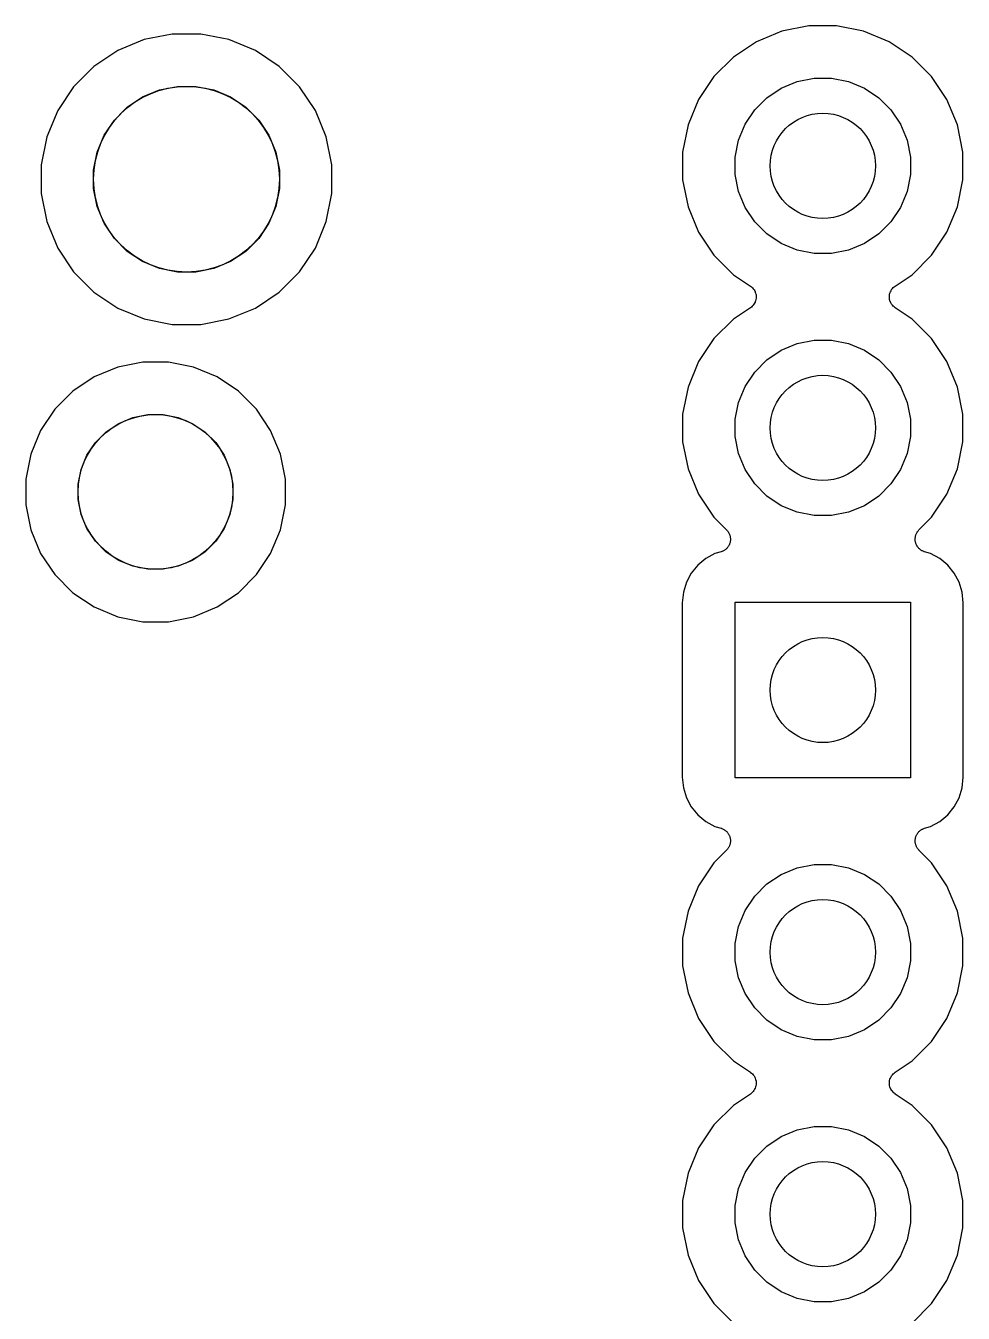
# Model space of a CAD drawing. Extents: x 191 to 259.8, y -137.9 to -38.6.
# Drawn here: x 232.31 to 241.39, y -75.89 to -63.41 of the extents above; entities that cross this region are included whole.
import ezdxf

# ---------------------------------------------------------------- set-up
doc = ezdxf.new("R2010")
doc.units = 0
doc.layers.add('BLACK', color=7, linetype='CONTINUOUS')

msp = doc.modelspace()

# ---------------------------------------------------------------- linework, layer by layer
at = {"layer": 'BLACK', "linetype": 'CONTINUOUS'}
for p, q in [((233.726, -63.492), (233.454, -63.5461)), ((234.004, -63.492), (233.726, -63.492)), ((234.276, -63.5461), (234.004, -63.492)), ((239.634, -63.4642), (239.387, -63.5666)), ((239.896, -63.412), (239.634, -63.4642)), ((240.164, -63.412), (239.896, -63.412)), ((240.426, -63.4642), (240.164, -63.412)), ((240.673, -63.5666), (240.426, -63.4642)), ((233.454, -63.5461), (233.198, -63.6522)), ((234.532, -63.6522), (234.276, -63.5461)), ((239.387, -63.5666), (239.164, -63.7152)), ((240.896, -63.7152), (240.673, -63.5666)), ((233.198, -63.6522), (232.967, -63.8063)), ((234.763, -63.8063), (234.532, -63.6522)), ((239.164, -63.7152), (238.975, -63.9043)), ((241.085, -63.9043), (240.896, -63.7152)), ((232.967, -63.8063), (232.771, -64.0025)), ((234.959, -64.0025), (234.763, -63.8063)), ((232.771, -64.0025), (232.617, -64.2331)), ((233.602, -64.0346), (233.776, -64)), ((233.776, -64), (233.954, -64)), ((233.954, -64), (234.128, -64.0346)), ((235.113, -64.2331), (234.959, -64.0025)), ((238.975, -63.9043), (238.827, -64.1267)), ((239.627, -64.0167), (239.782, -63.9527)), ((239.782, -63.9527), (239.946, -63.92)), ((239.946, -63.92), (240.114, -63.92)), ((240.114, -63.92), (240.278, -63.9527)), ((240.278, -63.9527), (240.433, -64.0167)), ((241.233, -64.1267), (241.085, -63.9043)), ((233.291, -64.2009), (233.439, -64.1024)), ((233.439, -64.1024), (233.602, -64.0346)), ((234.128, -64.0346), (234.291, -64.1024)), ((234.291, -64.1024), (234.439, -64.2009)), ((238.827, -64.1267), (238.724, -64.3739)), ((239.37, -64.2282), (239.488, -64.1098)), ((239.488, -64.1098), (239.627, -64.0167)), ((240.433, -64.0167), (240.572, -64.1098)), ((240.572, -64.1098), (240.69, -64.2282)), ((241.336, -64.3739), (241.233, -64.1267)), ((232.617, -64.2331), (232.511, -64.4893)), ((233.166, -64.3263), (233.291, -64.2009)), ((234.439, -64.2009), (234.564, -64.3263)), ((235.219, -64.4893), (235.113, -64.2331)), ((239.277, -64.3674), (239.37, -64.2282)), ((240.69, -64.2282), (240.783, -64.3674)), ((233.067, -64.4737), (233.166, -64.3263)), ((234.564, -64.3263), (234.663, -64.4737)), ((238.724, -64.3739), (238.672, -64.6363)), ((239.213, -64.5221), (239.277, -64.3674)), ((240.783, -64.3674), (240.847, -64.5221)), ((241.388, -64.6363), (241.336, -64.3739)), ((232.511, -64.4893), (232.457, -64.7613)), ((233, -64.6375), (233.067, -64.4737)), ((234.663, -64.4737), (234.73, -64.6375)), ((235.273, -64.7613), (235.219, -64.4893)), ((238.672, -64.6363), (238.672, -64.9038)), ((239.18, -64.6863), (239.213, -64.5221)), ((240.847, -64.5221), (240.88, -64.6863)), ((241.388, -64.9038), (241.388, -64.6363)), ((232.457, -64.7613), (232.457, -65.0387)), ((232.965, -64.8114), (233, -64.6375)), ((234.73, -64.6375), (234.765, -64.8114)), ((235.273, -65.0387), (235.273, -64.7613)), ((239.18, -64.8537), (239.18, -64.6863)), ((240.88, -64.6863), (240.88, -64.8537)), ((232.965, -64.9886), (232.965, -64.8114)), ((234.765, -64.8114), (234.765, -64.9886)), ((239.213, -65.0179), (239.18, -64.8537)), ((240.88, -64.8537), (240.847, -65.0179)), ((233, -65.1625), (232.965, -64.9886)), ((234.765, -64.9886), (234.73, -65.1625)), ((238.672, -64.9038), (238.724, -65.1661)), ((241.336, -65.1661), (241.388, -64.9038)), ((232.457, -65.0387), (232.511, -65.3107)), ((235.219, -65.3107), (235.273, -65.0387)), ((239.277, -65.1726), (239.213, -65.0179)), ((240.847, -65.0179), (240.783, -65.1726)), ((233.067, -65.3263), (233, -65.1625)), ((234.73, -65.1625), (234.663, -65.3263)), ((238.724, -65.1661), (238.827, -65.4133)), ((239.37, -65.3118), (239.277, -65.1726)), ((240.783, -65.1726), (240.69, -65.3118)), ((241.233, -65.4133), (241.336, -65.1661)), ((232.511, -65.3107), (232.617, -65.5669)), ((233.166, -65.4737), (233.067, -65.3263)), ((234.663, -65.3263), (234.564, -65.4737)), ((235.113, -65.5669), (235.219, -65.3107)), ((239.488, -65.4302), (239.37, -65.3118)), ((240.69, -65.3118), (240.572, -65.4302)), ((233.291, -65.5991), (233.166, -65.4737)), ((234.564, -65.4737), (234.439, -65.5991)), ((238.827, -65.4133), (238.975, -65.6357)), ((239.627, -65.5233), (239.488, -65.4302)), ((240.572, -65.4302), (240.433, -65.5233)), ((241.085, -65.6357), (241.233, -65.4133)), ((232.617, -65.5669), (232.771, -65.7975)), ((233.439, -65.6976), (233.291, -65.5991)), ((234.439, -65.5991), (234.291, -65.6976)), ((234.959, -65.7975), (235.113, -65.5669)), ((239.782, -65.5873), (239.627, -65.5233)), ((239.946, -65.62), (239.782, -65.5873)), ((240.114, -65.62), (239.946, -65.62)), ((240.278, -65.5873), (240.114, -65.62)), ((240.433, -65.5233), (240.278, -65.5873)), ((233.602, -65.7654), (233.439, -65.6976)), ((234.291, -65.6976), (234.128, -65.7654)), ((238.975, -65.6357), (239.164, -65.8248)), ((240.896, -65.8248), (241.085, -65.6357)), ((232.771, -65.7975), (232.967, -65.9937)), ((233.776, -65.8), (233.602, -65.7654)), ((233.954, -65.8), (233.776, -65.8)), ((234.128, -65.7654), (233.954, -65.8)), ((234.763, -65.9937), (234.959, -65.7975)), ((239.164, -65.8248), (239.328, -65.9344)), ((240.732, -65.9344), (240.896, -65.8248)), ((232.967, -65.9937), (233.198, -66.1478)), ((234.532, -66.1478), (234.763, -65.9937)), ((239.328, -65.9344), (239.329, -65.935)), ((239.329, -65.935), (239.329, -65.935)), ((239.329, -65.935), (239.329, -65.935)), ((239.329, -65.935), (239.33, -65.9354)), ((239.33, -65.9354), (239.339, -65.9433)), ((239.339, -65.9433), (239.348, -65.9509)), ((239.348, -65.9509), (239.348, -65.9512)), ((239.348, -65.9512), (239.349, -65.9514)), ((239.349, -65.9514), (239.356, -65.9608)), ((239.356, -65.9608), (239.364, -65.9702)), ((239.364, -65.9702), (239.364, -65.9705)), ((239.364, -65.9705), (239.364, -65.9707)), ((239.364, -65.9707), (239.37, -65.9814)), ((239.37, -65.9814), (239.375, -65.9921)), ((239.375, -65.9921), (239.375, -65.9924)), ((239.375, -65.9924), (239.376, -65.9927)), ((239.376, -65.9927), (239.379, -66.0043)), ((239.379, -66.0043), (239.382, -66.0159)), ((240.678, -66.0141), (240.681, -66.0027)), ((240.681, -66.0027), (240.685, -65.9911)), ((240.685, -65.9905), (240.691, -65.9799)), ((240.685, -65.9908), (240.685, -65.9905)), ((240.685, -65.9911), (240.685, -65.9908)), ((240.691, -65.9799), (240.697, -65.9693)), ((240.697, -65.9687), (240.705, -65.9594)), ((240.697, -65.969), (240.697, -65.9687)), ((240.697, -65.9693), (240.697, -65.969)), ((240.705, -65.9594), (240.713, -65.9501)), ((240.713, -65.9496), (240.722, -65.942)), ((240.713, -65.9499), (240.713, -65.9496)), ((240.713, -65.9501), (240.713, -65.9499)), ((240.722, -65.942), (240.732, -65.9344)), ((239.347, -66.1303), (239.338, -66.1379)), ((239.355, -66.1205), (239.347, -66.1299)), ((239.347, -66.1299), (239.347, -66.1301)), ((239.347, -66.1301), (239.347, -66.1303)), ((239.363, -66.1113), (239.355, -66.1205)), ((239.369, -66.1), (239.363, -66.1107)), ((239.363, -66.1107), (239.363, -66.111)), ((239.363, -66.111), (239.363, -66.1113)), ((239.375, -66.0895), (239.369, -66.1)), ((239.379, -66.0772), (239.375, -66.0889)), ((239.375, -66.0889), (239.375, -66.0892)), ((239.375, -66.0892), (239.375, -66.0895)), ((239.382, -66.0659), (239.379, -66.0772)), ((239.382, -66.0159), (239.382, -66.0162)), ((239.382, -66.0162), (239.383, -66.0165)), ((239.383, -66.0532), (239.382, -66.0652)), ((239.382, -66.0652), (239.382, -66.0655)), ((239.382, -66.0655), (239.382, -66.0659)), ((239.383, -66.0165), (239.384, -66.0285)), ((239.385, -66.0412), (239.383, -66.0532)), ((239.384, -66.0285), (239.385, -66.0406)), ((239.385, -66.0406), (239.385, -66.0409)), ((239.385, -66.0409), (239.385, -66.0412)), ((240.675, -66.0388), (240.677, -66.0269)), ((240.675, -66.0391), (240.675, -66.0388)), ((240.675, -66.0394), (240.675, -66.0391)), ((240.676, -66.0515), (240.675, -66.0394)), ((240.677, -66.0635), (240.676, -66.0515)), ((240.677, -66.0269), (240.678, -66.0148)), ((240.678, -66.0638), (240.677, -66.0635)), ((240.678, -66.0145), (240.678, -66.0141)), ((240.678, -66.0148), (240.678, -66.0145)), ((240.678, -66.0641), (240.678, -66.0638)), ((240.681, -66.0758), (240.678, -66.0641)), ((240.684, -66.0873), (240.681, -66.0758)), ((240.685, -66.0876), (240.684, -66.0873)), ((240.685, -66.0879), (240.685, -66.0876)), ((240.69, -66.0986), (240.685, -66.0879)), ((240.696, -66.1093), (240.69, -66.0986)), ((240.696, -66.1095), (240.696, -66.1093)), ((240.696, -66.1098), (240.696, -66.1095)), ((240.704, -66.1191), (240.696, -66.1098)), ((240.711, -66.1286), (240.704, -66.1191)), ((240.712, -66.1288), (240.711, -66.1286)), ((240.712, -66.1291), (240.712, -66.1288)), ((240.721, -66.1367), (240.712, -66.1291)), ((233.198, -66.1478), (233.454, -66.2539)), ((233.454, -66.2539), (233.726, -66.308)), ((234.004, -66.308), (234.276, -66.2539)), ((234.276, -66.2539), (234.532, -66.1478)), ((239.164, -66.2552), (238.975, -66.4443)), ((239.328, -66.1456), (239.164, -66.2552)), ((239.338, -66.1379), (239.328, -66.1456)), ((240.73, -66.1446), (240.721, -66.1367)), ((240.731, -66.145), (240.73, -66.1446)), ((240.732, -66.1456), (240.731, -66.145)), ((240.731, -66.145), (240.731, -66.145)), ((240.731, -66.145), (240.731, -66.145)), ((240.896, -66.2552), (240.732, -66.1456)), ((241.085, -66.4443), (240.896, -66.2552)), ((233.726, -66.308), (234.004, -66.308)), ((238.975, -66.4443), (238.827, -66.6667)), ((239.627, -66.5567), (239.782, -66.4927)), ((239.782, -66.4927), (239.946, -66.46)), ((239.946, -66.46), (240.114, -66.46)), ((240.114, -66.46), (240.278, -66.4927)), ((240.278, -66.4927), (240.433, -66.5567)), ((241.233, -66.6667), (241.085, -66.4443)), ((239.488, -66.6498), (239.627, -66.5567)), ((240.433, -66.5567), (240.572, -66.6498)), ((233.198, -66.7203), (232.969, -66.8152)), ((233.441, -66.672), (233.198, -66.7203)), ((233.689, -66.672), (233.441, -66.672)), ((233.932, -66.7203), (233.689, -66.672)), ((234.161, -66.8152), (233.932, -66.7203)), ((238.827, -66.6667), (238.724, -66.9139)), ((239.37, -66.7682), (239.488, -66.6498)), ((240.572, -66.6498), (240.69, -66.7682)), ((241.336, -66.9139), (241.233, -66.6667)), ((232.969, -66.8152), (232.763, -66.9529)), ((234.367, -66.9528), (234.161, -66.8152)), ((239.277, -66.9074), (239.37, -66.7682)), ((240.69, -66.7682), (240.783, -66.9074)), ((232.763, -66.9529), (232.588, -67.1281)), ((234.542, -67.1281), (234.367, -66.9528)), ((238.724, -66.9139), (238.672, -67.1762)), ((239.213, -67.0621), (239.277, -66.9074)), ((240.783, -66.9074), (240.847, -67.0621)), ((241.388, -67.1762), (241.336, -66.9139)), ((232.588, -67.1281), (232.45, -67.3341)), ((234.68, -67.3341), (234.542, -67.1281)), ((239.18, -67.2263), (239.213, -67.0621)), ((240.847, -67.0621), (240.88, -67.2263)), ((233.21, -67.2654), (233.346, -67.2088)), ((233.346, -67.2088), (233.491, -67.18)), ((233.491, -67.18), (233.639, -67.18)), ((233.639, -67.18), (233.784, -67.2088)), ((233.784, -67.2088), (233.92, -67.2654)), ((238.672, -67.1762), (238.672, -67.4437)), ((239.18, -67.3937), (239.18, -67.2263)), ((240.88, -67.2263), (240.88, -67.3937)), ((241.388, -67.4437), (241.388, -67.1762)), ((232.45, -67.3341), (232.355, -67.5631)), ((232.982, -67.4519), (233.087, -67.3474)), ((233.087, -67.3474), (233.21, -67.2654)), ((233.92, -67.2654), (234.043, -67.3474)), ((234.043, -67.3474), (234.148, -67.4519)), ((234.775, -67.5631), (234.68, -67.3341)), ((232.9, -67.5747), (232.982, -67.4519)), ((234.148, -67.4519), (234.23, -67.5747)), ((238.672, -67.4437), (238.724, -67.7061)), ((239.213, -67.5579), (239.18, -67.3937)), ((240.88, -67.3937), (240.847, -67.5579)), ((241.336, -67.7061), (241.388, -67.4437)), ((232.355, -67.5631), (232.307, -67.8061)), ((232.844, -67.7112), (232.9, -67.5747)), ((234.23, -67.5747), (234.286, -67.7112)), ((234.823, -67.8061), (234.775, -67.5631)), ((239.277, -67.7126), (239.213, -67.5579)), ((240.847, -67.5579), (240.783, -67.7126)), ((232.815, -67.8561), (232.844, -67.7112)), ((234.286, -67.7112), (234.315, -67.8561)), ((238.724, -67.7061), (238.827, -67.9533)), ((239.37, -67.8518), (239.277, -67.7126)), ((240.783, -67.7126), (240.69, -67.8518)), ((241.233, -67.9533), (241.336, -67.7061)), ((232.307, -67.8061), (232.307, -68.0539)), ((232.815, -68.0039), (232.815, -67.8561)), ((234.315, -67.8561), (234.315, -68.0039)), ((234.823, -68.0539), (234.823, -67.8061)), ((239.488, -67.9702), (239.37, -67.8518)), ((240.69, -67.8518), (240.572, -67.9702)), ((232.844, -68.1488), (232.815, -68.0039)), ((234.315, -68.0039), (234.286, -68.1488)), ((238.827, -67.9533), (238.975, -68.1757)), ((239.627, -68.0633), (239.488, -67.9702)), ((240.572, -67.9702), (240.433, -68.0633)), ((241.085, -68.1757), (241.233, -67.9533)), ((232.307, -68.0539), (232.355, -68.2969)), ((234.775, -68.2969), (234.823, -68.0539)), ((239.782, -68.1273), (239.627, -68.0633)), ((239.946, -68.16), (239.782, -68.1273)), ((240.278, -68.1273), (240.114, -68.16)), ((240.433, -68.0633), (240.278, -68.1273)), ((232.9, -68.2853), (232.844, -68.1488)), ((234.286, -68.1488), (234.23, -68.2853)), ((238.975, -68.1757), (239.098, -68.2987)), ((240.114, -68.16), (239.946, -68.16)), ((240.962, -68.2987), (241.085, -68.1757)), ((232.355, -68.2969), (232.45, -68.5259)), ((232.982, -68.4081), (232.9, -68.2853)), ((234.23, -68.2853), (234.148, -68.4081)), ((234.68, -68.5259), (234.775, -68.2969)), ((239.098, -68.2987), (239.099, -68.2999)), ((239.099, -68.2999), (239.103, -68.3046)), ((239.103, -68.3046), (239.107, -68.3088)), ((239.107, -68.3088), (239.111, -68.3142)), ((239.111, -68.3142), (239.115, -68.3193)), ((239.115, -68.3193), (239.118, -68.3246)), ((239.118, -68.3246), (239.121, -68.3295)), ((239.121, -68.3295), (239.123, -68.3355)), ((239.123, -68.3355), (239.126, -68.3413)), ((239.126, -68.3413), (239.128, -68.347)), ((239.128, -68.347), (239.13, -68.3525)), ((239.13, -68.3525), (239.131, -68.3589)), ((239.131, -68.3589), (239.133, -68.3651)), ((239.133, -68.3651), (239.134, -68.371)), ((239.134, -68.371), (239.135, -68.3768)), ((239.135, -68.3768), (239.135, -68.3833)), ((240.925, -68.375), (240.927, -68.3693)), ((240.925, -68.3816), (240.925, -68.375)), ((240.927, -68.3634), (240.929, -68.3571)), ((240.927, -68.3693), (240.927, -68.3634)), ((240.929, -68.3571), (240.93, -68.3508)), ((240.93, -68.3508), (240.933, -68.3453)), ((240.933, -68.3453), (240.934, -68.3397)), ((240.934, -68.3397), (240.937, -68.3339)), ((240.937, -68.3339), (240.94, -68.3279)), ((240.94, -68.3279), (240.943, -68.323)), ((240.943, -68.323), (240.946, -68.3178)), ((240.946, -68.3178), (240.95, -68.3128)), ((240.95, -68.3128), (240.954, -68.3074)), ((240.954, -68.3074), (240.958, -68.3033)), ((240.958, -68.3033), (240.962, -68.2987)), ((233.087, -68.5126), (232.982, -68.4081)), ((234.148, -68.4081), (234.043, -68.5126)), ((239.062, -68.503), (239.056, -68.5061)), ((239.068, -68.5005), (239.062, -68.503)), ((239.073, -68.4973), (239.068, -68.5005)), ((239.078, -68.4945), (239.073, -68.4973)), ((239.083, -68.4904), (239.078, -68.4945)), ((239.089, -68.4868), (239.083, -68.4904)), ((239.093, -68.4826), (239.089, -68.4868)), ((239.098, -68.4789), (239.093, -68.4826)), ((239.102, -68.4739), (239.098, -68.4789)), ((239.106, -68.4693), (239.102, -68.4739)), ((239.11, -68.4644), (239.106, -68.4693)), ((239.113, -68.4599), (239.11, -68.4644)), ((239.117, -68.4542), (239.113, -68.4599)), ((239.12, -68.4487), (239.117, -68.4542)), ((239.122, -68.4433), (239.12, -68.4487)), ((239.125, -68.4381), (239.122, -68.4433)), ((239.127, -68.4319), (239.125, -68.4381)), ((239.13, -68.4259), (239.127, -68.4319)), ((239.131, -68.4201), (239.13, -68.4259)), ((239.133, -68.4145), (239.131, -68.4201)), ((239.135, -68.4016), (239.133, -68.408)), ((239.133, -68.408), (239.133, -68.4145)), ((239.135, -68.3833), (239.135, -68.3898)), ((239.135, -68.3898), (239.135, -68.3957)), ((239.135, -68.3957), (239.135, -68.4016)), ((240.925, -68.388), (240.925, -68.3816)), ((240.925, -68.3939), (240.925, -68.388)), ((240.925, -68.3998), (240.925, -68.3939)), ((240.926, -68.4062), (240.925, -68.3998)), ((240.927, -68.4127), (240.926, -68.4062)), ((240.929, -68.4184), (240.927, -68.4127)), ((240.93, -68.4242), (240.929, -68.4184)), ((240.932, -68.4302), (240.93, -68.4242)), ((240.934, -68.4365), (240.932, -68.4302)), ((240.937, -68.4417), (240.934, -68.4365)), ((240.939, -68.4472), (240.937, -68.4417)), ((240.943, -68.4526), (240.939, -68.4472)), ((240.946, -68.4584), (240.943, -68.4526)), ((240.949, -68.463), (240.946, -68.4584)), ((240.953, -68.4679), (240.949, -68.463)), ((240.957, -68.4726), (240.953, -68.4679)), ((240.961, -68.4777), (240.957, -68.4726)), ((240.966, -68.4814), (240.961, -68.4777)), ((240.97, -68.4857), (240.966, -68.4814)), ((240.975, -68.4894), (240.97, -68.4857)), ((240.98, -68.4935), (240.975, -68.4894)), ((240.985, -68.4964), (240.98, -68.4935)), ((240.99, -68.4997), (240.985, -68.4964)), ((240.996, -68.5023), (240.99, -68.4997)), ((241.002, -68.5054), (240.996, -68.5023)), ((241.008, -68.5072), (241.002, -68.5054)), ((232.45, -68.5259), (232.588, -68.7319)), ((233.21, -68.5946), (233.087, -68.5126)), ((233.346, -68.6512), (233.21, -68.5946)), ((233.92, -68.5946), (233.784, -68.6512)), ((234.043, -68.5126), (233.92, -68.5946)), ((234.542, -68.7319), (234.68, -68.5259)), ((238.896, -68.5756), (238.819, -68.6391)), ((238.985, -68.5284), (238.896, -68.5756)), ((239.045, -68.51), (238.985, -68.5284)), ((239.051, -68.5078), (239.045, -68.51)), ((239.056, -68.5061), (239.051, -68.5078)), ((241.013, -68.5095), (241.008, -68.5072)), ((241.015, -68.51), (241.013, -68.5095)), ((241.075, -68.5284), (241.015, -68.51)), ((241.164, -68.5756), (241.075, -68.5284)), ((241.241, -68.6391), (241.164, -68.5756)), ((232.588, -68.7319), (232.763, -68.9071)), ((233.491, -68.68), (233.346, -68.6512)), ((233.639, -68.68), (233.491, -68.68)), ((233.784, -68.6512), (233.639, -68.68)), ((234.367, -68.9072), (234.542, -68.7319)), ((238.756, -68.7164), (238.708, -68.8047)), ((238.819, -68.6391), (238.756, -68.7164)), ((241.304, -68.7164), (241.241, -68.6391)), ((241.352, -68.8047), (241.304, -68.7164)), ((238.708, -68.8047), (238.679, -68.9004)), ((241.381, -68.9004), (241.352, -68.8047)), ((232.763, -68.9071), (232.969, -69.0448)), ((234.161, -69.0448), (234.367, -68.9072)), ((238.679, -68.9004), (238.669, -69.0062)), ((239.18, -70.7), (239.18, -69)), ((239.18, -69), (240.88, -69)), ((240.88, -69), (240.88, -70.7)), ((241.391, -69.0062), (241.381, -68.9004)), ((232.969, -69.0448), (233.198, -69.1397)), ((233.932, -69.1397), (234.161, -69.0448)), ((238.669, -69.0062), (238.669, -70.6938)), ((241.391, -70.6938), (241.391, -69.0062)), ((233.198, -69.1397), (233.441, -69.188)), ((233.441, -69.188), (233.689, -69.188)), ((233.689, -69.188), (233.932, -69.1397)), ((238.669, -70.6938), (238.679, -70.7996)), ((240.88, -70.7), (239.18, -70.7)), ((241.381, -70.7996), (241.391, -70.6938)), ((238.679, -70.7996), (238.708, -70.8953)), ((241.352, -70.8953), (241.381, -70.7996)), ((238.708, -70.8953), (238.756, -70.9836)), ((238.756, -70.9836), (238.819, -71.0609)), ((241.241, -71.0609), (241.304, -70.9836)), ((241.304, -70.9836), (241.352, -70.8953)), ((238.819, -71.0609), (238.896, -71.1244)), ((238.896, -71.1244), (238.985, -71.1716)), ((241.075, -71.1716), (241.164, -71.1244)), ((241.164, -71.1244), (241.241, -71.0609)), ((238.985, -71.1716), (239.045, -71.19)), ((239.045, -71.19), (239.047, -71.1905)), ((239.047, -71.1905), (239.052, -71.1928)), ((239.052, -71.1928), (239.058, -71.1946)), ((239.058, -71.1946), (239.064, -71.1977)), ((239.064, -71.1977), (239.07, -71.2003)), ((239.07, -71.2003), (239.075, -71.2037)), ((239.075, -71.2037), (239.08, -71.2065)), ((239.08, -71.2065), (239.085, -71.2106)), ((239.085, -71.2106), (239.09, -71.2143)), ((239.09, -71.2143), (239.094, -71.2186)), ((239.094, -71.2186), (239.099, -71.2223)), ((239.099, -71.2223), (239.103, -71.2274)), ((239.103, -71.2274), (239.107, -71.2321)), ((239.107, -71.2321), (239.111, -71.237)), ((239.111, -71.237), (239.114, -71.2416)), ((239.114, -71.2416), (239.117, -71.2474)), ((239.117, -71.2474), (239.121, -71.2528)), ((240.94, -71.2513), (240.943, -71.2458)), ((240.943, -71.2458), (240.947, -71.2401)), ((240.947, -71.2401), (240.95, -71.2356)), ((240.95, -71.2356), (240.954, -71.2307)), ((240.954, -71.2307), (240.958, -71.2261)), ((240.958, -71.2261), (240.962, -71.2211)), ((240.962, -71.2211), (240.967, -71.2174)), ((240.967, -71.2174), (240.971, -71.2132)), ((240.971, -71.2132), (240.977, -71.2096)), ((240.977, -71.2096), (240.982, -71.2055)), ((240.982, -71.2055), (240.987, -71.2027)), ((240.987, -71.2027), (240.992, -71.1995)), ((240.992, -71.1995), (240.998, -71.197)), ((240.998, -71.197), (241.004, -71.1939)), ((241.004, -71.1939), (241.009, -71.1922)), ((241.009, -71.1922), (241.015, -71.19)), ((241.015, -71.19), (241.075, -71.1716)), ((239.12, -71.3721), (239.117, -71.377)), ((239.123, -71.3661), (239.12, -71.3721)), ((239.121, -71.2528), (239.123, -71.2583)), ((239.123, -71.2583), (239.126, -71.2635)), ((239.126, -71.3603), (239.123, -71.3661)), ((239.126, -71.2635), (239.128, -71.2698)), ((239.127, -71.3547), (239.126, -71.3603)), ((239.13, -71.3492), (239.127, -71.3547)), ((239.128, -71.2698), (239.13, -71.2758)), ((239.13, -71.2758), (239.131, -71.2816)), ((239.131, -71.3428), (239.13, -71.3492)), ((239.131, -71.2816), (239.133, -71.2873)), ((239.133, -71.3366), (239.131, -71.3428)), ((239.133, -71.2873), (239.134, -71.2938)), ((239.135, -71.325), (239.133, -71.3307)), ((239.133, -71.3307), (239.133, -71.3366)), ((239.134, -71.2938), (239.135, -71.3002)), ((239.135, -71.3002), (239.135, -71.3061)), ((239.135, -71.3061), (239.135, -71.312)), ((239.135, -71.312), (239.135, -71.3184)), ((239.135, -71.3184), (239.135, -71.325)), ((240.925, -71.2984), (240.927, -71.292)), ((240.925, -71.3043), (240.925, -71.2984)), ((240.925, -71.3102), (240.925, -71.3043)), ((240.925, -71.3167), (240.925, -71.3102)), ((240.925, -71.3232), (240.925, -71.3167)), ((240.926, -71.329), (240.925, -71.3232)), ((240.927, -71.3349), (240.926, -71.329)), ((240.927, -71.2855), (240.929, -71.2799)), ((240.927, -71.292), (240.927, -71.2855)), ((240.929, -71.3411), (240.927, -71.3349)), ((240.929, -71.2799), (240.93, -71.2741)), ((240.93, -71.3475), (240.929, -71.3411)), ((240.93, -71.2741), (240.933, -71.2681)), ((240.932, -71.353), (240.93, -71.3475)), ((240.934, -71.3587), (240.932, -71.353)), ((240.933, -71.2681), (240.935, -71.2619)), ((240.937, -71.3645), (240.934, -71.3587)), ((240.935, -71.2619), (240.938, -71.2567)), ((240.939, -71.3705), (240.937, -71.3645)), ((240.938, -71.2567), (240.94, -71.2513)), ((240.942, -71.3754), (240.939, -71.3705)), ((240.945, -71.3807), (240.942, -71.3754)), ((239.098, -71.4013), (238.975, -71.5243)), ((239.102, -71.3968), (239.098, -71.4013)), ((239.106, -71.3926), (239.102, -71.3968)), ((239.11, -71.3872), (239.106, -71.3926)), ((239.114, -71.3822), (239.11, -71.3872)), ((239.117, -71.377), (239.114, -71.3822)), ((240.949, -71.3858), (240.945, -71.3807)), ((240.953, -71.3912), (240.949, -71.3858)), ((240.957, -71.3954), (240.953, -71.3912)), ((240.961, -71.4001), (240.957, -71.3954)), ((240.962, -71.4013), (240.961, -71.4001)), ((241.085, -71.5243), (240.962, -71.4013)), ((238.975, -71.5243), (238.827, -71.7467)), ((239.627, -71.6367), (239.782, -71.5727)), ((239.782, -71.5727), (239.946, -71.54)), ((239.946, -71.54), (240.114, -71.54)), ((240.114, -71.54), (240.278, -71.5727)), ((240.278, -71.5727), (240.433, -71.6367)), ((241.233, -71.7467), (241.085, -71.5243)), ((238.827, -71.7467), (238.724, -71.9939)), ((239.37, -71.8482), (239.488, -71.7298)), ((239.488, -71.7298), (239.627, -71.6367)), ((240.433, -71.6367), (240.572, -71.7298)), ((240.572, -71.7298), (240.69, -71.8482)), ((241.336, -71.9939), (241.233, -71.7467)), ((239.277, -71.9874), (239.37, -71.8482)), ((240.69, -71.8482), (240.783, -71.9874)), ((238.724, -71.9939), (238.672, -72.2562)), ((239.213, -72.1421), (239.277, -71.9874)), ((240.783, -71.9874), (240.847, -72.1421)), ((241.388, -72.2562), (241.336, -71.9939)), ((239.18, -72.3063), (239.213, -72.1421)), ((240.847, -72.1421), (240.88, -72.3063)), ((238.672, -72.2562), (238.672, -72.5237)), ((239.18, -72.4737), (239.18, -72.3063)), ((240.88, -72.3063), (240.88, -72.4737)), ((241.388, -72.5237), (241.388, -72.2562)), ((239.213, -72.6379), (239.18, -72.4737)), ((240.88, -72.4737), (240.847, -72.6379)), ((238.672, -72.5237), (238.724, -72.7861)), ((241.336, -72.7861), (241.388, -72.5237)), ((239.277, -72.7926), (239.213, -72.6379)), ((240.847, -72.6379), (240.783, -72.7926)), ((238.724, -72.7861), (238.827, -73.0333)), ((239.37, -72.9318), (239.277, -72.7926)), ((240.783, -72.7926), (240.69, -72.9318)), ((241.233, -73.0333), (241.336, -72.7861)), ((239.488, -73.0502), (239.37, -72.9318)), ((240.69, -72.9318), (240.572, -73.0502)), ((238.827, -73.0333), (238.975, -73.2557)), ((239.627, -73.1433), (239.488, -73.0502)), ((240.572, -73.0502), (240.433, -73.1433)), ((241.085, -73.2557), (241.233, -73.0333)), ((239.782, -73.2073), (239.627, -73.1433)), ((239.946, -73.24), (239.782, -73.2073)), ((240.114, -73.24), (239.946, -73.24)), ((240.278, -73.2073), (240.114, -73.24)), ((240.433, -73.1433), (240.278, -73.2073)), ((238.975, -73.2557), (239.164, -73.4448)), ((240.896, -73.4448), (241.085, -73.2557)), ((239.164, -73.4448), (239.328, -73.5544)), ((240.732, -73.5544), (240.896, -73.4448)), ((239.328, -73.5544), (239.329, -73.555)), ((239.329, -73.555), (239.329, -73.555)), ((239.329, -73.555), (239.329, -73.555)), ((239.329, -73.555), (239.33, -73.5554)), ((239.33, -73.5554), (239.339, -73.5633)), ((239.339, -73.5633), (239.348, -73.5709)), ((239.348, -73.5709), (239.348, -73.5712)), ((239.348, -73.5712), (239.349, -73.5714)), ((239.349, -73.5714), (239.356, -73.5808)), ((239.356, -73.5808), (239.364, -73.5902)), ((239.364, -73.5902), (239.364, -73.5905)), ((239.364, -73.5905), (239.364, -73.5907)), ((239.364, -73.5907), (239.37, -73.6014)), ((239.37, -73.6014), (239.375, -73.6121)), ((239.375, -73.6121), (239.375, -73.6124)), ((239.375, -73.6124), (239.376, -73.6127)), ((239.376, -73.6127), (239.379, -73.6243)), ((240.681, -73.6227), (240.685, -73.6111)), ((240.685, -73.6105), (240.691, -73.5999)), ((240.685, -73.6108), (240.685, -73.6105)), ((240.685, -73.6111), (240.685, -73.6108)), ((240.691, -73.5999), (240.697, -73.5893)), ((240.697, -73.5887), (240.705, -73.5794)), ((240.697, -73.589), (240.697, -73.5887)), ((240.697, -73.5893), (240.697, -73.589)), ((240.705, -73.5794), (240.713, -73.5701)), ((240.713, -73.5696), (240.722, -73.562)), ((240.713, -73.5699), (240.713, -73.5696)), ((240.713, -73.5701), (240.713, -73.5699)), ((240.722, -73.562), (240.732, -73.5544)), ((239.355, -73.7405), (239.347, -73.7499)), ((239.363, -73.7313), (239.355, -73.7405)), ((239.369, -73.72), (239.363, -73.7307)), ((239.363, -73.7307), (239.363, -73.731)), ((239.363, -73.731), (239.363, -73.7313)), ((239.375, -73.7095), (239.369, -73.72)), ((239.379, -73.6972), (239.375, -73.7089)), ((239.375, -73.7089), (239.375, -73.7092)), ((239.375, -73.7092), (239.375, -73.7095)), ((239.379, -73.6243), (239.382, -73.6359)), ((239.382, -73.6859), (239.379, -73.6972)), ((239.382, -73.6359), (239.382, -73.6362)), ((239.382, -73.6362), (239.383, -73.6365)), ((239.383, -73.6732), (239.382, -73.6852)), ((239.382, -73.6852), (239.382, -73.6855)), ((239.382, -73.6855), (239.382, -73.6859)), ((239.383, -73.6365), (239.384, -73.6485)), ((239.385, -73.6612), (239.383, -73.6732)), ((239.384, -73.6485), (239.385, -73.6606)), ((239.385, -73.6606), (239.385, -73.6609)), ((239.385, -73.6609), (239.385, -73.6612)), ((240.675, -73.6588), (240.677, -73.6469)), ((240.675, -73.6591), (240.675, -73.6588)), ((240.675, -73.6594), (240.675, -73.6591)), ((240.676, -73.6715), (240.675, -73.6594)), ((240.677, -73.6835), (240.676, -73.6715)), ((240.677, -73.6469), (240.678, -73.6348)), ((240.678, -73.6838), (240.677, -73.6835)), ((240.678, -73.6341), (240.681, -73.6227)), ((240.678, -73.6345), (240.678, -73.6341)), ((240.678, -73.6348), (240.678, -73.6345)), ((240.678, -73.6841), (240.678, -73.6838)), ((240.681, -73.6958), (240.678, -73.6841)), ((240.684, -73.7073), (240.681, -73.6958)), ((240.685, -73.7076), (240.684, -73.7073)), ((240.685, -73.7079), (240.685, -73.7076)), ((240.69, -73.7186), (240.685, -73.7079)), ((240.696, -73.7293), (240.69, -73.7186)), ((240.696, -73.7295), (240.696, -73.7293)), ((240.696, -73.7298), (240.696, -73.7295)), ((240.704, -73.7391), (240.696, -73.7298)), ((240.711, -73.7486), (240.704, -73.7391)), ((239.328, -73.7656), (239.164, -73.8752)), ((239.338, -73.7579), (239.328, -73.7656)), ((239.347, -73.7503), (239.338, -73.7579)), ((239.347, -73.7499), (239.347, -73.7501)), ((239.347, -73.7501), (239.347, -73.7503)), ((240.712, -73.7488), (240.711, -73.7486)), ((240.712, -73.7491), (240.712, -73.7488)), ((240.721, -73.7567), (240.712, -73.7491)), ((240.73, -73.7646), (240.721, -73.7567)), ((240.731, -73.765), (240.73, -73.7646)), ((240.732, -73.7656), (240.731, -73.765)), ((240.731, -73.765), (240.731, -73.765)), ((240.731, -73.765), (240.731, -73.765)), ((240.896, -73.8752), (240.732, -73.7656)), ((239.164, -73.8752), (238.975, -74.0643)), ((241.085, -74.0643), (240.896, -73.8752)), ((238.975, -74.0643), (238.827, -74.2867)), ((239.627, -74.1767), (239.782, -74.1127)), ((239.782, -74.1127), (239.946, -74.08)), ((239.946, -74.08), (240.114, -74.08)), ((240.114, -74.08), (240.278, -74.1127)), ((240.278, -74.1127), (240.433, -74.1767)), ((241.233, -74.2867), (241.085, -74.0643)), ((239.488, -74.2698), (239.627, -74.1767)), ((240.433, -74.1767), (240.572, -74.2698)), ((238.827, -74.2867), (238.724, -74.5339)), ((239.37, -74.3882), (239.488, -74.2698)), ((240.572, -74.2698), (240.69, -74.3882)), ((241.336, -74.5339), (241.233, -74.2867)), ((239.277, -74.5274), (239.37, -74.3882)), ((240.69, -74.3882), (240.783, -74.5274)), ((238.724, -74.5339), (238.672, -74.7963)), ((239.213, -74.6821), (239.277, -74.5274)), ((240.783, -74.5274), (240.847, -74.6821)), ((241.388, -74.7963), (241.336, -74.5339)), ((239.18, -74.8463), (239.213, -74.6821)), ((240.847, -74.6821), (240.88, -74.8463)), ((238.672, -74.7963), (238.672, -75.0637)), ((239.18, -75.0137), (239.18, -74.8463)), ((240.88, -74.8463), (240.88, -75.0137)), ((241.388, -75.0637), (241.388, -74.7963)), ((238.672, -75.0637), (238.724, -75.3261)), ((239.213, -75.1779), (239.18, -75.0137)), ((240.88, -75.0137), (240.847, -75.1779)), ((241.336, -75.3261), (241.388, -75.0637)), ((239.277, -75.3326), (239.213, -75.1779)), ((240.847, -75.1779), (240.783, -75.3326)), ((238.724, -75.3261), (238.827, -75.5733)), ((239.37, -75.4718), (239.277, -75.3326)), ((240.783, -75.3326), (240.69, -75.4718)), ((241.233, -75.5733), (241.336, -75.3261)), ((239.488, -75.5902), (239.37, -75.4718)), ((240.69, -75.4718), (240.572, -75.5902)), ((238.827, -75.5733), (238.975, -75.7957)), ((239.627, -75.6833), (239.488, -75.5902)), ((240.572, -75.5902), (240.433, -75.6833)), ((241.085, -75.7957), (241.233, -75.5733)), ((239.782, -75.7473), (239.627, -75.6833)), ((240.433, -75.6833), (240.278, -75.7473)), ((238.975, -75.7957), (239.164, -75.9848)), ((239.946, -75.78), (239.782, -75.7473)), ((240.114, -75.78), (239.946, -75.78)), ((240.278, -75.7473), (240.114, -75.78)), ((240.896, -75.9848), (241.085, -75.7957))]:
    msp.add_line(p, q, dxfattribs=at)
at = {"layer": 'BLACK'}
for centre, radius in [((233.865, -64.9), 0.9), ((240.03, -64.77), 0.51), ((240.03, -67.31), 0.51), ((233.565, -67.93), 0.75), ((240.03, -69.85), 0.51), ((240.03, -72.39), 0.51), ((240.03, -74.93), 0.51)]:
    msp.add_circle(centre, radius, dxfattribs=at)

doc.saveas('drawing.dxf')
